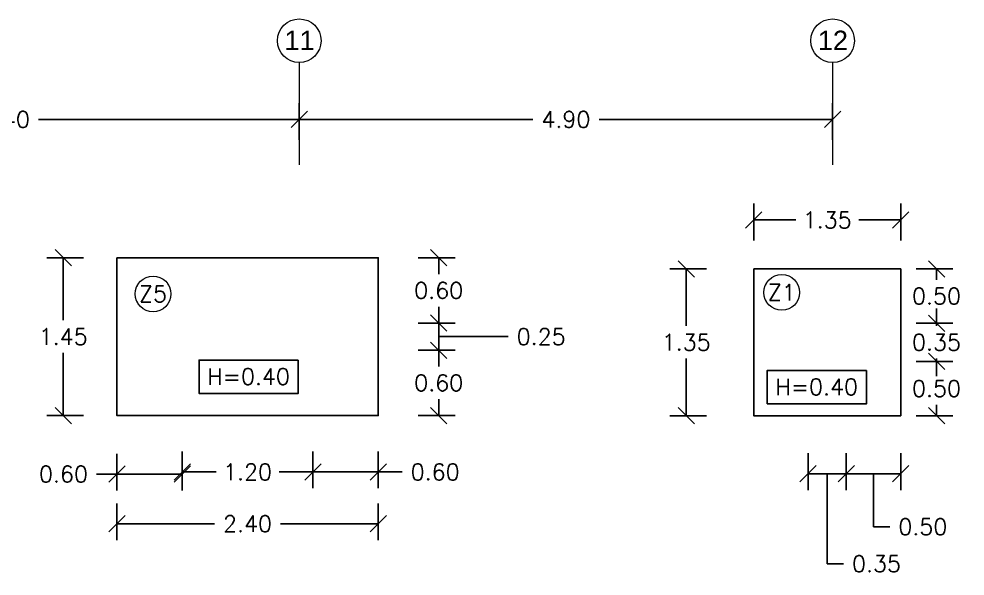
# Model space of a CAD drawing. Header units: metres. Extents: x -25 to 234, y -27 to 52.
# Drawn here: x 119.3 to 127.99, y -4.33 to 0.79 of the extents above; entities that cross this region are included whole.
import ezdxf

# ---------------------------------------------------------------- set-up
doc = ezdxf.new("R2010")
doc.units = ezdxf.units.M
doc.header["$LTSCALE"] = 0.1
doc.header["$MEASUREMENT"] = 0
doc.header["$PDMODE"] = 66
doc.linetypes.add('CONTINUA', pattern=[0])
doc.linetypes.add('Grid Line 1_2_', pattern=[22.225, 12.7, -3.175, 3.175, -3.175])
doc.layers.add('0-S-GRID', color=1, linetype='Continuous', lineweight=9)
doc.layers.add('0-S-GRID-IDEN', color=1, linetype='Continuous', lineweight=9)
for name, color, linetype in [('DIMENSIONES', 7, 'Continuous'), ('DIMTEXTO', 4, 'Continuous'), ('ZAPATAS', 6, 'Continuous')]:
    doc.layers.add(name, color=color, linetype=linetype)
doc.styles.add('Arial_2', font='arial.ttf', dxfattribs={"height": 0.2})
doc.styles.add('SMPLEX', font='simplex.shx')
doc.dimstyles.new('DIM-75', dxfattribs={"dimscale": 0.75, "dimtxt": 0.2, "dimasz": 0.2, "dimexe": 0.2, "dimexo": 0.2, "dimgap": 0.1, "dimtad": 0, "dimtih": 1, "dimtoh": 1, "dimzin": 0, "dimdsep": 46, "dimtxsty": 'SMPLEX', "dimblk1": 'OBLIQUE', "dimblk2": 'OBLIQUE', "dimsah": 1, "dimcen": 0.2, "dimclrd": 4, "dimclre": 4, "dimclrt": 4, "dimadec": 0, "dimazin": 0, "dimtfac": 1, "dimtmove": 1, "dimatfit": 3, "dimldrblk": 'OPEN30', "dimfxl": 0.25, "dimfxlon": 1, "dimtfill": 1, "dimtolj": 1, "dimtzin": 0, "dimarcsym": 0})

# ---------------------------------------------------------------- blocks, each defined once
blk = doc.blocks.new('_Oblique')
at = {"color": 0, "linetype": 'ByBlock', "lineweight": -2}
blk.add_line((-0.5, -0.5), (0.5, 0.5), dxfattribs=at)
blk = doc.blocks.new('*D355')
at = {"layer": 'Defpoints', "color": 0, "ltscale": 0.2, "transparency": 16777216}
for p in [(126.7741, -0.1355), (121.8741, -0.5517), (126.7741, -0.5517)]:
    blk.add_point(p, dxfattribs=at)
at = {"layer": 'DIMTEXTO', "color": 4, "lineweight": -2, "ltscale": 0.2, "transparency": 16777216}
for p, q in [((121.8741, -0.323), (121.8741, 0.0145)), ((126.7741, -0.323), (126.7741, 0.0145)), ((121.8741, -0.1355), (124.0205, -0.1355)), ((126.7741, -0.1355), (124.6277, -0.1355))]:
    blk.add_line(p, q, dxfattribs=at)
at = {"layer": 'DIMTEXTO', "color": 4, "lineweight": -2, "ltscale": 0.2, "transparency": 16777216, "xscale": 0.15, "yscale": 0.15, "zscale": 0.15, "rotation": 180}
blk.add_blockref('_Oblique', (121.8741, -0.1355), dxfattribs=at)
at = {"layer": 'DIMTEXTO', "color": 4, "lineweight": -2, "ltscale": 0.2, "transparency": 16777216, "xscale": 0.15, "yscale": 0.15, "zscale": 0.15}
blk.add_blockref('_Oblique', (126.7741, -0.1355), dxfattribs=at)
at = {"layer": 'DIMTEXTO', "color": 4, "ltscale": 0.2, "transparency": 16777216, "insert": (124.3241, -0.1355), "char_height": 0.15, "attachment_point": 5, "style": 'SMPLEX', "bg_fill": 3, "box_fill_scale": 1.25, "bg_fill_color": 256, "bg_fill_true_color": 13158600, "bg_fill_transparency": 0}
blk.add_mtext('\\A1;4.90', dxfattribs=at)
blk = doc.blocks.new('_Open30')
at = {"layer": 'DIMTEXTO', "color": 0, "lineweight": -2}
for p, q in [((-1, 0.268), (0, 0)), ((0, 0), (-1, -0.268)), ((0, 0), (-1, 0))]:
    blk.add_line(p, q, dxfattribs=at)
blk = doc.blocks.new('*D343')
at = {"layer": 'Defpoints', "color": 0, "ltscale": 0.2, "transparency": 16777216}
for p in [(121.8741, -0.1355), (116.4741, -0.5517), (121.8741, -0.5517)]:
    blk.add_point(p, dxfattribs=at)
at = {"layer": 'DIMTEXTO', "color": 4, "lineweight": -2, "ltscale": 0.2, "transparency": 16777216}
for p, q in [((116.4741, -0.323), (116.4741, 0.0145)), ((121.8741, -0.323), (121.8741, 0.0145)), ((116.4741, -0.1355), (118.8705, -0.1355)), ((121.8741, -0.1355), (119.4777, -0.1355))]:
    blk.add_line(p, q, dxfattribs=at)
at = {"layer": 'DIMTEXTO', "color": 4, "lineweight": -2, "ltscale": 0.2, "transparency": 16777216, "xscale": 0.15, "yscale": 0.15, "zscale": 0.15, "rotation": 180}
blk.add_blockref('_Oblique', (116.4741, -0.1355), dxfattribs=at)
at = {"layer": 'DIMTEXTO', "color": 4, "lineweight": -2, "ltscale": 0.2, "transparency": 16777216, "xscale": 0.15, "yscale": 0.15, "zscale": 0.15}
blk.add_blockref('_Oblique', (121.8741, -0.1355), dxfattribs=at)
at = {"layer": 'DIMTEXTO', "color": 4, "ltscale": 0.2, "transparency": 16777216, "insert": (119.1741, -0.1355), "char_height": 0.15, "attachment_point": 5, "style": 'SMPLEX', "bg_fill": 3, "box_fill_scale": 1.25, "bg_fill_color": 256, "bg_fill_true_color": 13158600, "bg_fill_transparency": 0}
blk.add_mtext('\\A1;5.40', dxfattribs=at)
blk = doc.blocks.new('*D436')
at = {"layer": 'Defpoints', "color": 0, "linetype": 'CONTINUA', "transparency": 16777216}
for p in [(126.5491, -2.2941), (126.8991, -2.2941), (126.8991, -3.3903)]:
    blk.add_point(p, dxfattribs=at)
at = {"layer": 'DIMENSIONES', "color": 4, "linetype": 'CONTINUA', "lineweight": -2, "transparency": 16777216}
for p, q in [((126.5491, -3.2028), (126.5491, -3.5403)), ((126.8991, -3.2028), (126.8991, -3.5403)), ((126.5491, -3.3903), (126.8991, -3.3903)), ((126.7241, -3.3903), (126.7241, -4.2181)), ((126.7241, -4.2181), (126.8741, -4.2181))]:
    blk.add_line(p, q, dxfattribs=at)
at = {"layer": 'DIMENSIONES', "color": 4, "linetype": 'CONTINUA', "lineweight": -2, "transparency": 16777216, "xscale": 0.15, "yscale": 0.15, "zscale": 0.15, "rotation": 180}
blk.add_blockref('_Oblique', (126.5491, -3.3903), dxfattribs=at)
at = {"layer": 'DIMENSIONES', "color": 4, "linetype": 'CONTINUA', "lineweight": -2, "transparency": 16777216, "xscale": 0.15, "yscale": 0.15, "zscale": 0.15}
blk.add_blockref('_Oblique', (126.8991, -3.3903), dxfattribs=at)
at = {"layer": 'DIMENSIONES', "color": 4, "linetype": 'CONTINUA', "transparency": 16777216, "insert": (127.1777, -4.2181), "char_height": 0.15, "attachment_point": 5, "style": 'SMPLEX', "bg_fill": 3, "box_fill_scale": 1.25, "bg_fill_color": 256, "bg_fill_true_color": 13158600, "bg_fill_transparency": 0}
blk.add_mtext('\\A1;0.35', dxfattribs=at)
blk = doc.blocks.new('*D441')
at = {"layer": 'Defpoints', "color": 0, "linetype": 'CONTINUA', "transparency": 16777216}
for p in [(126.8991, -2.008), (127.7282, -2.008), (126.8991, -2.358)]:
    blk.add_point(p, dxfattribs=at)
at = {"layer": 'DIMENSIONES', "color": 4, "linetype": 'CONTINUA', "lineweight": -2, "transparency": 16777216}
for p, q in [((127.7282, -2.008), (127.7282, -1.858)), ((127.5407, -2.008), (127.8782, -2.008)), ((127.7282, -2.008), (127.7282, -2.033)), ((127.7282, -2.358), (127.7282, -2.333)), ((127.5407, -2.358), (127.8782, -2.358)), ((127.7282, -2.358), (127.7282, -2.508))]:
    blk.add_line(p, q, dxfattribs=at)
at = {"layer": 'DIMENSIONES', "color": 4, "linetype": 'CONTINUA', "lineweight": -2, "transparency": 16777216, "xscale": 0.15, "yscale": 0.15, "zscale": 0.15}
for p, rotation in [((127.7282, -2.008), 270), ((127.7282, -2.358), 90)]:
    blk.add_blockref('_Oblique', p, dxfattribs=dict(at, rotation=rotation))
at = {"layer": 'DIMENSIONES', "color": 4, "linetype": 'CONTINUA', "transparency": 16777216, "insert": (127.7282, -2.183), "char_height": 0.15, "attachment_point": 5, "style": 'SMPLEX', "bg_fill": 3, "box_fill_scale": 1.25, "bg_fill_color": 256, "bg_fill_true_color": 13158600, "bg_fill_transparency": 0}
blk.add_mtext('\\A1;0.35', dxfattribs=at)
blk = doc.blocks.new('*D437')
at = {"layer": 'Defpoints', "color": 0, "linetype": 'CONTINUA', "transparency": 16777216}
for p in [(127.3991, -1.0589), (126.0491, -2.858), (127.3991, -2.858)]:
    blk.add_point(p, dxfattribs=at)
at = {"layer": 'DIMENSIONES', "color": 4, "linetype": 'CONTINUA', "lineweight": -2, "transparency": 16777216}
for p, q in [((126.0491, -1.2464), (126.0491, -0.9089)), ((127.3991, -1.2464), (127.3991, -0.9089)), ((126.0491, -1.0589), (126.4348, -1.0589)), ((127.3991, -1.0589), (127.0134, -1.0589))]:
    blk.add_line(p, q, dxfattribs=at)
at = {"layer": 'DIMENSIONES', "color": 4, "linetype": 'CONTINUA', "lineweight": -2, "transparency": 16777216, "xscale": 0.15, "yscale": 0.15, "zscale": 0.15, "rotation": 180}
blk.add_blockref('_Oblique', (126.0491, -1.0589), dxfattribs=at)
at = {"layer": 'DIMENSIONES', "color": 4, "linetype": 'CONTINUA', "lineweight": -2, "transparency": 16777216, "xscale": 0.15, "yscale": 0.15, "zscale": 0.15}
blk.add_blockref('_Oblique', (127.3991, -1.0589), dxfattribs=at)
at = {"layer": 'DIMENSIONES', "color": 4, "linetype": 'CONTINUA', "transparency": 16777216, "insert": (126.7241, -1.0589), "char_height": 0.15, "attachment_point": 5, "style": 'SMPLEX', "bg_fill": 3, "box_fill_scale": 1.25, "bg_fill_color": 256, "bg_fill_true_color": 13158600, "bg_fill_transparency": 0}
blk.add_mtext('\\A1;1.35', dxfattribs=at)
blk = doc.blocks.new('*D438')
at = {"layer": 'Defpoints', "color": 0, "linetype": 'CONTINUA', "transparency": 16777216}
for p in [(125.4289, -1.508), (126.0491, -1.508), (126.0491, -2.858)]:
    blk.add_point(p, dxfattribs=at)
at = {"layer": 'DIMENSIONES', "color": 4, "linetype": 'CONTINUA', "lineweight": -2, "transparency": 16777216}
for p, q in [((125.6164, -1.508), (125.2789, -1.508)), ((125.4289, -1.508), (125.4289, -2.033)), ((125.4289, -2.858), (125.4289, -2.333)), ((125.6164, -2.858), (125.2789, -2.858))]:
    blk.add_line(p, q, dxfattribs=at)
at = {"layer": 'DIMENSIONES', "color": 4, "linetype": 'CONTINUA', "lineweight": -2, "transparency": 16777216, "xscale": 0.15, "yscale": 0.15, "zscale": 0.15}
for p, rotation in [((125.4289, -1.508), 90), ((125.4289, -2.858), 270)]:
    blk.add_blockref('_Oblique', p, dxfattribs=dict(at, rotation=rotation))
at = {"layer": 'DIMENSIONES', "color": 4, "linetype": 'CONTINUA', "transparency": 16777216, "insert": (125.4289, -2.183), "char_height": 0.15, "attachment_point": 5, "style": 'SMPLEX', "bg_fill": 3, "box_fill_scale": 1.25, "bg_fill_color": 256, "bg_fill_true_color": 13158600, "bg_fill_transparency": 0}
blk.add_mtext('\\A1;1.35', dxfattribs=at)
blk = doc.blocks.new('*D439')
at = {"layer": 'Defpoints', "color": 0, "linetype": 'CONTINUA', "transparency": 16777216}
for p in [(126.8991, -2.358), (126.8991, -2.858), (127.7282, -2.858)]:
    blk.add_point(p, dxfattribs=at)
at = {"layer": 'DIMENSIONES', "color": 4, "linetype": 'CONTINUA', "lineweight": -2, "transparency": 16777216}
for p, q in [((127.5407, -2.358), (127.8782, -2.358)), ((127.7282, -2.358), (127.7282, -2.458)), ((127.7282, -2.858), (127.7282, -2.758)), ((127.5407, -2.858), (127.8782, -2.858))]:
    blk.add_line(p, q, dxfattribs=at)
at = {"layer": 'DIMENSIONES', "color": 4, "linetype": 'CONTINUA', "lineweight": -2, "transparency": 16777216, "xscale": 0.15, "yscale": 0.15, "zscale": 0.15}
for p, rotation in [((127.7282, -2.358), 90), ((127.7282, -2.858), 270)]:
    blk.add_blockref('_Oblique', p, dxfattribs=dict(at, rotation=rotation))
at = {"layer": 'DIMENSIONES', "color": 4, "linetype": 'CONTINUA', "transparency": 16777216, "insert": (127.7282, -2.608), "char_height": 0.15, "attachment_point": 5, "style": 'SMPLEX', "bg_fill": 3, "box_fill_scale": 1.25, "bg_fill_color": 256, "bg_fill_true_color": 13158600, "bg_fill_transparency": 0}
blk.add_mtext('\\A1;0.50', dxfattribs=at)
blk = doc.blocks.new('*D435')
at = {"layer": 'Defpoints', "color": 0, "linetype": 'CONTINUA', "transparency": 16777216}
for p in [(126.8991, -2.858), (127.3991, -2.858), (127.3991, -3.3903)]:
    blk.add_point(p, dxfattribs=at)
at = {"layer": 'DIMENSIONES', "color": 4, "linetype": 'CONTINUA', "lineweight": -2, "transparency": 16777216}
for p, q in [((126.8991, -3.2028), (126.8991, -3.5403)), ((127.3991, -3.2028), (127.3991, -3.5403)), ((126.8991, -3.3903), (127.3991, -3.3903)), ((127.1491, -3.3903), (127.1491, -3.8778)), ((127.1491, -3.8778), (127.2991, -3.8778))]:
    blk.add_line(p, q, dxfattribs=at)
at = {"layer": 'DIMENSIONES', "color": 4, "linetype": 'CONTINUA', "lineweight": -2, "transparency": 16777216, "xscale": 0.15, "yscale": 0.15, "zscale": 0.15, "rotation": 180}
blk.add_blockref('_Oblique', (126.8991, -3.3903), dxfattribs=at)
at = {"layer": 'DIMENSIONES', "color": 4, "linetype": 'CONTINUA', "lineweight": -2, "transparency": 16777216, "xscale": 0.15, "yscale": 0.15, "zscale": 0.15}
blk.add_blockref('_Oblique', (127.3991, -3.3903), dxfattribs=at)
at = {"layer": 'DIMENSIONES', "color": 4, "linetype": 'CONTINUA', "transparency": 16777216, "insert": (127.6027, -3.8778), "char_height": 0.15, "attachment_point": 5, "style": 'SMPLEX', "bg_fill": 3, "box_fill_scale": 1.25, "bg_fill_color": 256, "bg_fill_true_color": 13158600, "bg_fill_transparency": 0}
blk.add_mtext('\\A1;0.50', dxfattribs=at)
blk = doc.blocks.new('*D440')
at = {"layer": 'Defpoints', "color": 0, "linetype": 'CONTINUA', "transparency": 16777216}
for p in [(126.8991, -1.508), (127.7282, -1.508), (126.8991, -2.008)]:
    blk.add_point(p, dxfattribs=at)
at = {"layer": 'DIMENSIONES', "color": 4, "linetype": 'CONTINUA', "lineweight": -2, "transparency": 16777216}
for p, q in [((127.5407, -1.508), (127.8782, -1.508)), ((127.7282, -1.508), (127.7282, -1.608)), ((127.7282, -2.008), (127.7282, -1.908)), ((127.5407, -2.008), (127.8782, -2.008))]:
    blk.add_line(p, q, dxfattribs=at)
at = {"layer": 'DIMENSIONES', "color": 4, "linetype": 'CONTINUA', "lineweight": -2, "transparency": 16777216, "xscale": 0.15, "yscale": 0.15, "zscale": 0.15}
for p, rotation in [((127.7282, -1.508), 90), ((127.7282, -2.008), 270)]:
    blk.add_blockref('_Oblique', p, dxfattribs=dict(at, rotation=rotation))
at = {"layer": 'DIMENSIONES', "color": 4, "linetype": 'CONTINUA', "transparency": 16777216, "insert": (127.7282, -1.758), "char_height": 0.15, "attachment_point": 5, "style": 'SMPLEX', "bg_fill": 3, "box_fill_scale": 1.25, "bg_fill_color": 256, "bg_fill_true_color": 13158600, "bg_fill_transparency": 0}
blk.add_mtext('\\A1;0.50', dxfattribs=at)
blk = doc.blocks.new('*D500')
at = {"layer": 'Defpoints', "color": 0, "linetype": 'CONTINUA', "transparency": 16777216}
for p in [(120.7991, -2.2559), (121.9991, -2.2559), (121.9991, -3.374)]:
    blk.add_point(p, dxfattribs=at)
at = {"layer": 'DIMENSIONES', "color": 4, "linetype": 'CONTINUA', "lineweight": -2, "transparency": 16777216}
for p, q in [((120.7991, -3.1865), (120.7991, -3.524)), ((121.9991, -3.1865), (121.9991, -3.524)), ((120.7991, -3.374), (121.1098, -3.374)), ((121.9991, -3.374), (121.6884, -3.374))]:
    blk.add_line(p, q, dxfattribs=at)
at = {"layer": 'DIMENSIONES', "color": 4, "linetype": 'CONTINUA', "lineweight": -2, "transparency": 16777216, "xscale": 0.15, "yscale": 0.15, "zscale": 0.15, "rotation": 180}
blk.add_blockref('_Oblique', (120.7991, -3.374), dxfattribs=at)
at = {"layer": 'DIMENSIONES', "color": 4, "linetype": 'CONTINUA', "lineweight": -2, "transparency": 16777216, "xscale": 0.15, "yscale": 0.15, "zscale": 0.15}
blk.add_blockref('_Oblique', (121.9991, -3.374), dxfattribs=at)
at = {"layer": 'DIMENSIONES', "color": 4, "linetype": 'CONTINUA', "transparency": 16777216, "insert": (121.3991, -3.374), "char_height": 0.15, "attachment_point": 5, "style": 'SMPLEX', "bg_fill": 3, "box_fill_scale": 1.25, "bg_fill_color": 256, "bg_fill_true_color": 13158600, "bg_fill_transparency": 0}
blk.add_mtext('\\A1;1.20', dxfattribs=at)
blk = doc.blocks.new('*D501')
at = {"layer": 'Defpoints', "color": 0, "linetype": 'CONTINUA', "transparency": 16777216}
for p in [(121.9991, -2.0059), (123.1547, -2.0059), (121.9991, -2.2559)]:
    blk.add_point(p, dxfattribs=at)
at = {"layer": 'DIMENSIONES', "color": 4, "linetype": 'CONTINUA', "lineweight": -2, "transparency": 16777216}
for p, q in [((122.9672, -2.0059), (123.3047, -2.0059)), ((123.1547, -2.2559), (123.1547, -2.0059)), ((123.1547, -2.1309), (123.6422, -2.1309)), ((123.6422, -2.1309), (123.7922, -2.1309)), ((122.9672, -2.2559), (123.3047, -2.2559))]:
    blk.add_line(p, q, dxfattribs=at)
at = {"layer": 'DIMENSIONES', "color": 4, "linetype": 'CONTINUA', "lineweight": -2, "transparency": 16777216, "xscale": 0.15, "yscale": 0.15, "zscale": 0.15}
for p, rotation in [((123.1547, -2.0059), 90), ((123.1547, -2.2559), 270)]:
    blk.add_blockref('_Oblique', p, dxfattribs=dict(at, rotation=rotation))
at = {"layer": 'DIMENSIONES', "color": 4, "linetype": 'CONTINUA', "transparency": 16777216, "insert": (124.0957, -2.1309), "char_height": 0.15, "attachment_point": 5, "style": 'SMPLEX', "bg_fill": 3, "box_fill_scale": 1.25, "bg_fill_color": 256, "bg_fill_true_color": 13158600, "bg_fill_transparency": 0}
blk.add_mtext('\\A1;0.25', dxfattribs=at)
blk = doc.blocks.new('*D504')
at = {"layer": 'Defpoints', "color": 0, "linetype": 'CONTINUA', "transparency": 16777216}
for p in [(120.1991, -2.8559), (122.5991, -2.8559), (122.5991, -3.8499)]:
    blk.add_point(p, dxfattribs=at)
at = {"layer": 'DIMENSIONES', "color": 4, "linetype": 'CONTINUA', "lineweight": -2, "transparency": 16777216}
for p, q in [((120.1991, -3.6624), (120.1991, -3.9999)), ((122.5991, -3.6624), (122.5991, -3.9999)), ((120.1991, -3.8499), (121.0955, -3.8499)), ((122.5991, -3.8499), (121.7027, -3.8499))]:
    blk.add_line(p, q, dxfattribs=at)
at = {"layer": 'DIMENSIONES', "color": 4, "linetype": 'CONTINUA', "lineweight": -2, "transparency": 16777216, "xscale": 0.15, "yscale": 0.15, "zscale": 0.15, "rotation": 180}
blk.add_blockref('_Oblique', (120.1991, -3.8499), dxfattribs=at)
at = {"layer": 'DIMENSIONES', "color": 4, "linetype": 'CONTINUA', "lineweight": -2, "transparency": 16777216, "xscale": 0.15, "yscale": 0.15, "zscale": 0.15}
blk.add_blockref('_Oblique', (122.5991, -3.8499), dxfattribs=at)
at = {"layer": 'DIMENSIONES', "color": 4, "linetype": 'CONTINUA', "transparency": 16777216, "insert": (121.3991, -3.8499), "char_height": 0.15, "attachment_point": 5, "style": 'SMPLEX', "bg_fill": 3, "box_fill_scale": 1.25, "bg_fill_color": 256, "bg_fill_true_color": 13158600, "bg_fill_transparency": 0}
blk.add_mtext('\\A1;2.40', dxfattribs=at)
blk = doc.blocks.new('*D505')
at = {"layer": 'Defpoints', "color": 0, "linetype": 'CONTINUA', "transparency": 16777216}
for p in [(119.7055, -1.4059), (120.1991, -1.4059), (120.1991, -2.8559)]:
    blk.add_point(p, dxfattribs=at)
at = {"layer": 'DIMENSIONES', "color": 4, "linetype": 'CONTINUA', "lineweight": -2, "transparency": 16777216}
for p, q in [((119.893, -1.4059), (119.5555, -1.4059)), ((119.7055, -1.4059), (119.7055, -1.9809)), ((119.7055, -2.8559), (119.7055, -2.2809)), ((119.893, -2.8559), (119.5555, -2.8559))]:
    blk.add_line(p, q, dxfattribs=at)
at = {"layer": 'DIMENSIONES', "color": 4, "linetype": 'CONTINUA', "lineweight": -2, "transparency": 16777216, "xscale": 0.15, "yscale": 0.15, "zscale": 0.15}
for p, rotation in [((119.7055, -1.4059), 90), ((119.7055, -2.8559), 270)]:
    blk.add_blockref('_Oblique', p, dxfattribs=dict(at, rotation=rotation))
at = {"layer": 'DIMENSIONES', "color": 4, "linetype": 'CONTINUA', "transparency": 16777216, "insert": (119.7055, -2.1309), "char_height": 0.15, "attachment_point": 5, "style": 'SMPLEX', "bg_fill": 3, "box_fill_scale": 1.25, "bg_fill_color": 256, "bg_fill_true_color": 13158600, "bg_fill_transparency": 0}
blk.add_mtext('\\A1;1.45', dxfattribs=at)
blk = doc.blocks.new('*D506')
at = {"layer": 'Defpoints', "color": 0, "linetype": 'CONTINUA', "transparency": 16777216}
for p in [(121.9991, -2.2559), (122.0657, -2.8559), (123.1547, -2.8559)]:
    blk.add_point(p, dxfattribs=at)
at = {"layer": 'DIMENSIONES', "color": 4, "linetype": 'CONTINUA', "lineweight": -2, "transparency": 16777216}
for p, q in [((122.9672, -2.2559), (123.3047, -2.2559)), ((123.1547, -2.2559), (123.1547, -2.4059)), ((123.1547, -2.8559), (123.1547, -2.7059)), ((122.9672, -2.8559), (123.3047, -2.8559))]:
    blk.add_line(p, q, dxfattribs=at)
at = {"layer": 'DIMENSIONES', "color": 4, "linetype": 'CONTINUA', "lineweight": -2, "transparency": 16777216, "xscale": 0.15, "yscale": 0.15, "zscale": 0.15}
for p, rotation in [((123.1547, -2.2559), 90), ((123.1547, -2.8559), 270)]:
    blk.add_blockref('_Oblique', p, dxfattribs=dict(at, rotation=rotation))
at = {"layer": 'DIMENSIONES', "color": 4, "linetype": 'CONTINUA', "transparency": 16777216, "insert": (123.1547, -2.5559), "char_height": 0.15, "attachment_point": 5, "style": 'SMPLEX', "bg_fill": 3, "box_fill_scale": 1.25, "bg_fill_color": 256, "bg_fill_true_color": 13158600, "bg_fill_transparency": 0}
blk.add_mtext('\\A1;0.60', dxfattribs=at)
blk = doc.blocks.new('*D507')
at = {"layer": 'Defpoints', "color": 0, "linetype": 'CONTINUA', "transparency": 16777216}
for p in [(120.7991, -2.2559), (120.1991, -2.2759), (120.1991, -3.394)]:
    blk.add_point(p, dxfattribs=at)
at = {"layer": 'DIMENSIONES', "color": 4, "linetype": 'CONTINUA', "lineweight": -2, "transparency": 16777216}
for p, q in [((120.1991, -3.2065), (120.1991, -3.544)), ((120.7991, -3.2065), (120.7991, -3.544)), ((120.011, -3.394), (120.1991, -3.394)), ((120.7991, -3.394), (120.1991, -3.394))]:
    blk.add_line(p, q, dxfattribs=at)
at = {"layer": 'DIMENSIONES', "color": 4, "linetype": 'CONTINUA', "lineweight": -2, "transparency": 16777216, "xscale": 0.15, "yscale": 0.15, "zscale": 0.15, "rotation": 180}
blk.add_blockref('_Oblique', (120.1991, -3.394), dxfattribs=at)
at = {"layer": 'DIMENSIONES', "color": 4, "linetype": 'CONTINUA', "lineweight": -2, "transparency": 16777216, "xscale": 0.15, "yscale": 0.15, "zscale": 0.15}
blk.add_blockref('_Oblique', (120.7991, -3.394), dxfattribs=at)
at = {"layer": 'DIMENSIONES', "color": 4, "linetype": 'CONTINUA', "transparency": 16777216, "insert": (119.7074, -3.394), "char_height": 0.15, "attachment_point": 5, "style": 'SMPLEX', "bg_fill": 3, "box_fill_scale": 1.25, "bg_fill_color": 256, "bg_fill_true_color": 13158600, "bg_fill_transparency": 0}
blk.add_mtext('\\A1;0.60', dxfattribs=at)
blk = doc.blocks.new('*D502')
at = {"layer": 'Defpoints', "color": 0, "linetype": 'CONTINUA', "transparency": 16777216}
for p in [(121.9991, -2.2559), (122.5991, -2.2559), (122.5991, -3.374)]:
    blk.add_point(p, dxfattribs=at)
at = {"layer": 'DIMENSIONES', "color": 4, "linetype": 'CONTINUA', "lineweight": -2, "transparency": 16777216}
for p, q in [((121.9991, -3.1865), (121.9991, -3.524)), ((122.5991, -3.1865), (122.5991, -3.524)), ((121.9991, -3.374), (122.5991, -3.374)), ((122.8194, -3.374), (122.5991, -3.374))]:
    blk.add_line(p, q, dxfattribs=at)
at = {"layer": 'DIMENSIONES', "color": 4, "linetype": 'CONTINUA', "lineweight": -2, "transparency": 16777216, "xscale": 0.15, "yscale": 0.15, "zscale": 0.15, "rotation": 180}
blk.add_blockref('_Oblique', (121.9991, -3.374), dxfattribs=at)
at = {"layer": 'DIMENSIONES', "color": 4, "linetype": 'CONTINUA', "lineweight": -2, "transparency": 16777216, "xscale": 0.15, "yscale": 0.15, "zscale": 0.15}
blk.add_blockref('_Oblique', (122.5991, -3.374), dxfattribs=at)
at = {"layer": 'DIMENSIONES', "color": 4, "linetype": 'CONTINUA', "transparency": 16777216, "insert": (123.123, -3.374), "char_height": 0.15, "attachment_point": 5, "style": 'SMPLEX', "bg_fill": 3, "box_fill_scale": 1.25, "bg_fill_color": 256, "bg_fill_true_color": 13158600, "bg_fill_transparency": 0}
blk.add_mtext('\\A1;0.60', dxfattribs=at)
blk = doc.blocks.new('*D503')
at = {"layer": 'Defpoints', "color": 0, "linetype": 'CONTINUA', "transparency": 16777216}
for p in [(121.999, -1.4059), (123.1547, -1.4059), (121.999, -2.0059)]:
    blk.add_point(p, dxfattribs=at)
at = {"layer": 'DIMENSIONES', "color": 4, "linetype": 'CONTINUA', "lineweight": -2, "transparency": 16777216}
for p, q in [((122.9672, -1.4059), (123.3047, -1.4059)), ((123.1547, -1.4059), (123.1547, -1.5559)), ((123.1547, -2.0059), (123.1547, -1.8559)), ((122.9672, -2.0059), (123.3047, -2.0059))]:
    blk.add_line(p, q, dxfattribs=at)
at = {"layer": 'DIMENSIONES', "color": 4, "linetype": 'CONTINUA', "lineweight": -2, "transparency": 16777216, "xscale": 0.15, "yscale": 0.15, "zscale": 0.15}
for p, rotation in [((123.1547, -1.4059), 90), ((123.1547, -2.0059), 270)]:
    blk.add_blockref('_Oblique', p, dxfattribs=dict(at, rotation=rotation))
at = {"layer": 'DIMENSIONES', "color": 4, "linetype": 'CONTINUA', "transparency": 16777216, "insert": (123.1547, -1.7059), "char_height": 0.15, "attachment_point": 5, "style": 'SMPLEX', "bg_fill": 3, "box_fill_scale": 1.25, "bg_fill_color": 256, "bg_fill_true_color": 13158600, "bg_fill_transparency": 0}
blk.add_mtext('\\A1;0.60', dxfattribs=at)

msp = doc.modelspace()

# ---------------------------------------------------------------- linework, layer by layer
at = {"layer": '0-S-GRID', "linetype": 'Grid Line 1_2_'}
for p, q in [((121.8741, 0.3883), (121.8741, -0.5517)), ((121.8741, 0.3883), (121.8741, -0.5517)), ((126.7741, 0.3883), (126.7741, -0.5517)), ((126.7741, 0.3883), (126.7741, -0.5517))]:
    msp.add_line(p, q, dxfattribs=at)
at = {"layer": '0-S-GRID-IDEN'}
for centre in [(121.8741, 0.5883), (126.7741, 0.5883)]:
    msp.add_circle(centre, 0.2, dxfattribs=at)

# ---------------------------------------------------------------- texts
at = {"layer": 'DIMTEXTO', "char_height": 0.17859, "width": 0.168354, "attachment_point": 2, "style": 'Arial_2'}
for s, insert in [('11', (121.8763, 0.6804)), ('12', (126.7763, 0.6804))]:
    msp.add_mtext(s, dxfattribs=dict(at, insert=insert))

# ---------------------------------------------------------------- dimensions: what is measured, and where the dimension line sits
at = {"layer": 'DIMENSIONES', "linetype": 'CONTINUA'}
dim = msp.add_linear_dim(base=(121.9991, -3.374), p1=(120.7991, -2.2559), p2=(121.9991, -2.2559), dimstyle='DIM-75', dxfattribs=at)
dim.commit()
dim.dimension.update_dxf_attribs({"geometry": '*D500', "text_midpoint": (121.3991, -3.374)})
dim = msp.add_linear_dim(base=(126.8991, -3.3903), p1=(126.5491, -2.2941), p2=(126.8991, -2.2941), dimstyle='DIM-75', dxfattribs=at)
dim.commit()
dim.dimension.update_dxf_attribs({"geometry": '*D436', "text_midpoint": (126.9491, -4.2181), "dimtype": 160})

# ---------------------------------------------------------------- next in the draw order: linework, layer by layer
at = {"layer": 'DIMTEXTO', "color": 4}
msp.add_lwpolyline([(121.8654, -2.3466), (120.953, -2.3466), (120.953, -2.6522), (121.8654, -2.6522)], close=True, dxfattribs=at)

# ---------------------------------------------------------------- next in the draw order: dimensions: what is measured, and where the dimension line sits
at = {"layer": 'DIMENSIONES', "linetype": 'CONTINUA'}
for base, p1, p2, picture, middle in [((127.7282, -2.008), (126.8991, -2.358), (126.8991, -2.008), '*D441', (127.7282, -2.183)), ((123.1547, -2.0059), (121.9991, -2.2559), (121.9991, -2.0059), '*D501', (123.8672, -2.1309))]:
    dim = msp.add_linear_dim(base=base, p1=p1, p2=p2, angle=90, dimstyle='DIM-75', dxfattribs=at)
    dim.commit()
    dim.dimension.update_dxf_attribs({"geometry": picture, "text_midpoint": middle})
at = {"layer": 'DIMTEXTO', "ltscale": 0.2}
dim = msp.add_linear_dim(base=(126.7741, -0.1355), p1=(121.8741, -0.5517), p2=(126.7741, -0.5517), dimstyle='DIM-75', override={"dimtmove": 1}, dxfattribs=at)
dim.commit()
dim.dimension.update_dxf_attribs({"geometry": '*D355', "text_midpoint": (124.3241, -0.1355)})

# ---------------------------------------------------------------- next in the draw order: linework, layer by layer
at = {"layer": 'ZAPATAS', "lineweight": 25}
for points in [[(120.1991, -1.4059), (122.5991, -1.4059), (122.5991, -2.8559), (120.1991, -2.8559)], [(126.0491, -1.508), (127.3991, -1.508), (127.3991, -2.858), (126.0491, -2.858)]]:
    msp.add_lwpolyline(points, close=True, dxfattribs=at)

# ---------------------------------------------------------------- next in the draw order: dimensions: what is measured, and where the dimension line sits
at = {"layer": 'DIMTEXTO', "ltscale": 0.2}
dim = msp.add_linear_dim(base=(121.8741, -0.1355), p1=(116.4741, -0.5517), p2=(121.8741, -0.5517), dimstyle='DIM-75', override={"dimtmove": 1}, dxfattribs=at)
dim.commit()
dim.dimension.update_dxf_attribs({"geometry": '*D343', "text_midpoint": (119.1741, -0.1355)})

# ---------------------------------------------------------------- next in the draw order: texts
at = {"layer": 'DIMTEXTO', "color": 4, "char_height": 0.15, "attachment_point": 5, "rotation": 0, "style": 'SMPLEX', "bg_fill": 3, "box_fill_scale": 1.1, "bg_fill_color": 256, "bg_fill_true_color": 13158600, "bg_fill_transparency": 0}
for s, insert in [('\\A1;Z5', (120.5307, -1.7384)), ('\\A1;H=0.40', (121.4086, -2.4976))]:
    msp.add_mtext(s, dxfattribs=dict(at, insert=insert))

# ---------------------------------------------------------------- next in the draw order: dimensions: what is measured, and where the dimension line sits
at = {"layer": 'DIMENSIONES', "linetype": 'CONTINUA'}
for base, p1, p2, picture, middle in [((127.3991, -1.0589), (126.0491, -2.858), (127.3991, -2.858), '*D437', (126.7241, -1.0589)), ((122.5991, -3.8499), (120.1991, -2.8559), (122.5991, -2.8559), '*D504', (121.3991, -3.8499))]:
    dim = msp.add_linear_dim(base=base, p1=p1, p2=p2, dimstyle='DIM-75', dxfattribs=at)
    dim.commit()
    dim.dimension.update_dxf_attribs({"geometry": picture, "text_midpoint": middle})
dim = msp.add_linear_dim(base=(123.1547, -1.4059), p1=(121.999, -2.0059), p2=(121.999, -1.4059), angle=90, dimstyle='DIM-75', dxfattribs=at)
dim.commit()
dim.dimension.update_dxf_attribs({"geometry": '*D503', "text_midpoint": (123.1547, -1.7059)})

# ---------------------------------------------------------------- next in the draw order: linework, layer by layer
at = {"layer": '0-S-GRID-IDEN'}
msp.add_circle((120.5307, -1.7384), 0.164, dxfattribs=at)

# ---------------------------------------------------------------- next in the draw order: texts
at = {"layer": 'DIMTEXTO', "color": 4, "insert": (126.3067, -1.7244), "char_height": 0.15, "attachment_point": 5, "rotation": 0, "style": 'SMPLEX', "bg_fill": 3, "box_fill_scale": 1.1, "bg_fill_color": 256, "bg_fill_true_color": 13158600, "bg_fill_transparency": 0}
msp.add_mtext('\\A1;Z1', dxfattribs=at)

# ---------------------------------------------------------------- next in the draw order: dimensions: what is measured, and where the dimension line sits
at = {"layer": 'DIMENSIONES', "linetype": 'CONTINUA'}
for base, p1, p2, picture, middle in [((119.7055, -1.4059), (120.1991, -2.8559), (120.1991, -1.4059), '*D505', (119.7055, -2.1309)), ((125.4289, -1.508), (126.0491, -2.858), (126.0491, -1.508), '*D438', (125.4289, -2.183)), ((127.7282, -1.508), (126.8991, -2.008), (126.8991, -1.508), '*D440', (127.7282, -1.758)), ((123.1547, -2.8559), (121.9991, -2.2559), (122.0657, -2.8559), '*D506', (123.1547, -2.5559)), ((127.7282, -2.858), (126.8991, -2.358), (126.8991, -2.858), '*D439', (127.7282, -2.608))]:
    dim = msp.add_linear_dim(base=base, p1=p1, p2=p2, angle=90, dimstyle='DIM-75', dxfattribs=at)
    dim.commit()
    dim.dimension.update_dxf_attribs({"geometry": picture, "text_midpoint": middle})

# ---------------------------------------------------------------- next in the draw order: linework, layer by layer
at = {"layer": '0-S-GRID-IDEN'}
msp.add_circle((126.3067, -1.7244), 0.164, dxfattribs=at)
at = {"layer": 'DIMTEXTO', "color": 4}
msp.add_lwpolyline([(127.0851, -2.4413), (126.1727, -2.4413), (126.1727, -2.7468), (127.0851, -2.7468)], close=True, dxfattribs=at)

# ---------------------------------------------------------------- next in the draw order: dimensions: what is measured, and where the dimension line sits
at = {"layer": 'DIMENSIONES', "linetype": 'CONTINUA'}
for base, p1, p2, picture, middle in [((120.1991, -3.394), (120.7991, -2.2559), (120.1991, -2.2759), '*D507', (119.7074, -3.394)), ((122.5991, -3.374), (121.9991, -2.2559), (122.5991, -2.2559), '*D502', (123.123, -3.374))]:
    dim = msp.add_linear_dim(base=base, p1=p1, p2=p2, dimstyle='DIM-75', dxfattribs=at)
    dim.commit()
    dim.dimension.update_dxf_attribs({"geometry": picture, "text_midpoint": middle, "dimtype": 160})
dim = msp.add_linear_dim(base=(127.3991, -3.3903), p1=(126.8991, -2.858), p2=(127.3991, -2.858), dimstyle='DIM-75', dxfattribs=at)
dim.commit()
dim.dimension.update_dxf_attribs({"geometry": '*D435', "text_midpoint": (127.3741, -3.8778)})

# ---------------------------------------------------------------- next in the draw order: texts
at = {"layer": 'DIMTEXTO', "color": 4, "insert": (126.6283, -2.5923), "char_height": 0.15, "attachment_point": 5, "rotation": 0, "style": 'SMPLEX', "bg_fill": 3, "box_fill_scale": 1.1, "bg_fill_color": 256, "bg_fill_true_color": 13158600, "bg_fill_transparency": 0}
msp.add_mtext('\\A1;H=0.40', dxfattribs=at)

doc.saveas('drawing.dxf')
